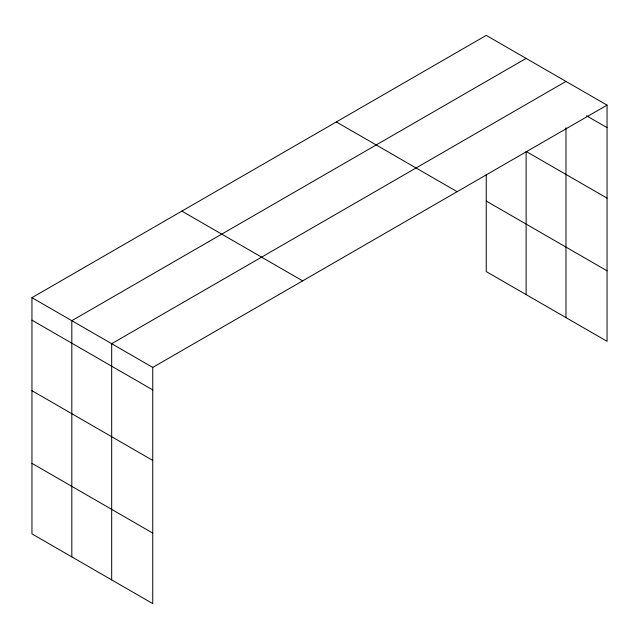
<?xml version="1.0" encoding="UTF-8"?>
<svg xmlns="http://www.w3.org/2000/svg" width="639" height="639" viewBox="0 0 639 639"><rect width="100%" height="100%" fill="white"/><g stroke="black" fill="none" stroke-linecap="round" stroke-linejoin="round"><path stroke-width="0.96" d="M565.978 127.744L565.978 317.615M31.95 297.67L152.753 367.417L152.753 603.615L31.95 533.869L31.95 297.67L486.247 35.385L607.05 105.131L607.05 341.33L486.247 271.583L486.247 174.183M526.113 58.405L71.816 320.69L71.816 556.881M565.978 81.425L111.681 343.702L111.681 579.9M152.753 367.417L607.05 105.131M586.514 115.763L607.05 127.624M607.05 198.146L526.113 151.419L526.113 294.595M486.247 201.061L607.05 270.808M336.33 121.945L457.133 191.692M181.867 211.118L302.67 280.864M31.95 320.163L152.753 389.91M31.95 390.685L152.753 460.431M31.95 463.339L152.753 533.086"/></g></svg>
